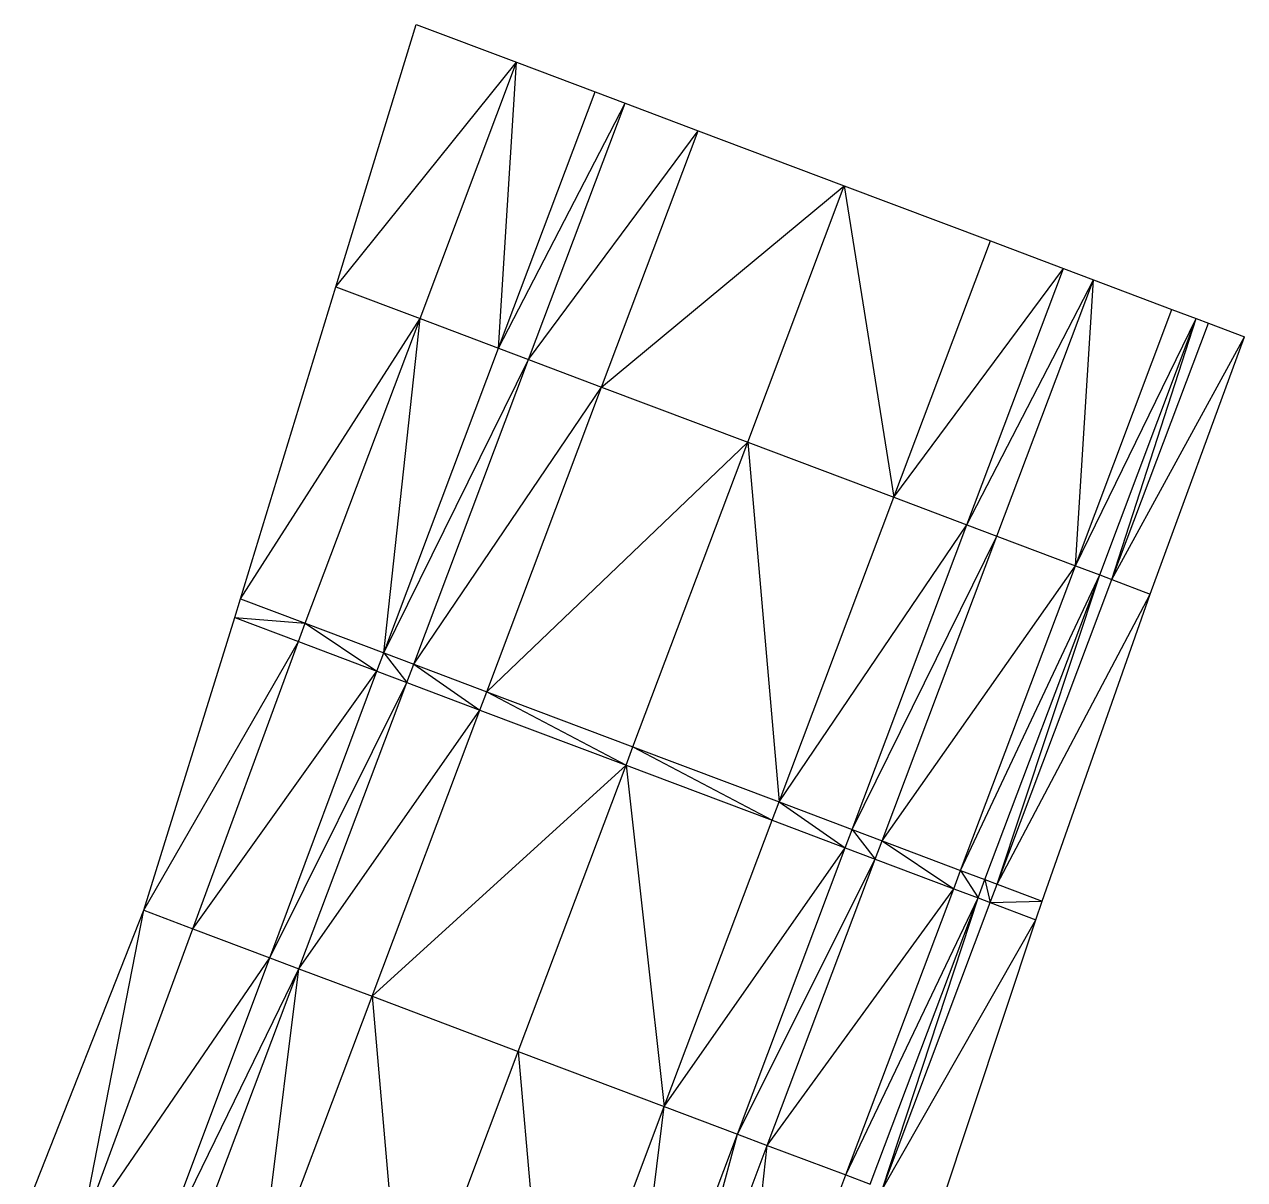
# Model space of a CAD drawing. Extents: x 2195426 to 2196998, y 328445 to 330532.
# Drawn here: x 2195530.2 to 2195623.9, y 330443.7 to 330532.4 of the extents above; entities that cross this region are included whole.
import ezdxf

# ---------------------------------------------------------------- set-up
doc = ezdxf.new("R2010")
doc.units = 0
for name, color, linetype in [('LS-CUTFILL', 5, 'CONTINUOUS'), ('LS-TIN-BOTTOM', 1, 'CONTINUOUS'), ('LS-TIN-TOP', 3, 'CONTINUOUS')]:
    doc.layers.add(name, color=color, linetype=linetype)

msp = doc.modelspace()

# ---------------------------------------------------------------- linework, layer by layer
at = {"layer": 'LS-CUTFILL'}
for p, q in [((2195604.369291, 330464.966776), (2195604.362701, 330464.949257)), ((2195600.214082, 330453.91984), (2195600.390681, 330454.411349))]:
    msp.add_line(p, q, dxfattribs=at)
at = {"layer": 'LS-TIN-BOTTOM'}
for p, q in [((2195554.1023, 330512.2368, 1177.0748), (2195560.2641, 330532.3972, 1176.9315)), ((2195560.2641, 330532.3972, 1176.9315), (2195567.981, 330529.4885, 1178.5808)), ((2195554.1023, 330512.2368, 1177.0748), (2195567.981, 330529.4885, 1178.5808)), ((2195560.5608, 330509.8025, 1178.4551), (2195567.981, 330529.4885, 1178.5808)), ((2195566.5979, 330507.5269, 1179.7325), (2195567.981, 330529.4885, 1178.5808)), ((2195567.981, 330529.4885, 1178.5808), (2195574.0181, 330527.213, 1179.8582)), ((2195566.5979, 330507.5269, 1179.7325), (2195574.0181, 330527.213, 1179.8582)), ((2195574.0181, 330527.213, 1179.8582), (2195576.3123, 330526.3483, 1180.3435)), ((2195566.5979, 330507.5269, 1179.7325), (2195576.3123, 330526.3483, 1180.3435)), ((2195568.8921, 330506.6622, 1180.2178), (2195576.3123, 330526.3483, 1180.3435)), ((2195576.3123, 330526.3483, 1180.3435), (2195581.9267, 330524.232, 1180.5597)), ((2195568.8921, 330506.6622, 1180.2178), (2195581.9267, 330524.232, 1180.5597)), ((2195574.5065, 330504.546, 1180.4339), (2195581.9267, 330524.232, 1180.5597)), ((2195581.9267, 330524.232, 1180.5597), (2195593.1554, 330519.9996, 1180.7037)), ((2195574.5065, 330504.546, 1180.4339), (2195593.1554, 330519.9996, 1180.7037)), ((2195585.7352, 330500.3136, 1180.5779), (2195593.1554, 330519.9996, 1180.7037)), ((2195593.1554, 330519.9996, 1180.7037), (2195596.9641, 330496.0811, 1180.4339)), ((2195593.1554, 330519.9996, 1180.7037), (2195604.3843, 330515.7671, 1180.5597)), ((2195596.9641, 330496.0811, 1180.4339), (2195604.3843, 330515.7671, 1180.5597)), ((2195604.3843, 330515.7671, 1180.5597), (2195609.9987, 330513.6509, 1180.3435)), ((2195596.9641, 330496.0811, 1180.4339), (2195609.9987, 330513.6509, 1180.3435)), ((2195602.5785, 330493.9649, 1180.2178), (2195609.9987, 330513.6509, 1180.3435)), ((2195609.9987, 330513.6509, 1180.3435), (2195612.2919, 330512.7866, 1179.8583)), ((2195546.7781, 330488.2806, 1177.2446), (2195554.1023, 330512.2368, 1177.0748)), ((2195554.1023, 330512.2368, 1177.0748), (2195560.5608, 330509.8025, 1178.4551)), ((2195602.5785, 330493.9649, 1180.2178), (2195612.2919, 330512.7866, 1179.8583)), ((2195604.8717, 330493.1005, 1179.7325), (2195612.2919, 330512.7866, 1179.8583)), ((2195610.9098, 330490.8246, 1178.4551), (2195612.2919, 330512.7866, 1179.8583)), ((2195612.2919, 330512.7866, 1179.8583), (2195618.33, 330510.5106, 1178.5808)), ((2195610.9098, 330490.8246, 1178.4551), (2195618.33, 330510.5106, 1178.5808)), ((2195618.33, 330510.5106, 1178.5808), (2195620.2014, 330509.8052, 1177.9808)), ((2195546.7781, 330488.2806, 1177.2446), (2195560.5608, 330509.8025, 1178.4551)), ((2195551.7432, 330486.4091, 1178.3057), (2195560.5608, 330509.8025, 1178.4551)), ((2195557.7803, 330484.1335, 1179.5831), (2195560.5608, 330509.8025, 1178.4551)), ((2195560.5608, 330509.8025, 1178.4551), (2195566.5979, 330507.5269, 1179.7325)), ((2195610.9098, 330490.8246, 1178.4551), (2195620.2014, 330509.8052, 1177.9808)), ((2195612.7812, 330490.1192, 1177.8551), (2195620.2014, 330509.8052, 1177.9808)), ((2195613.717, 330489.7665, 1177.8551), (2195620.2014, 330509.8052, 1177.9808)), ((2195613.717, 330489.7665, 1177.8551), (2195621.1372, 330509.4525, 1177.9808)), ((2195620.2014, 330509.8052, 1177.9808), (2195621.1372, 330509.4525, 1177.9808)), ((2195621.1372, 330509.4525, 1177.9808), (2195623.9118, 330508.4067, 1179.7599)), ((2195557.7803, 330484.1335, 1179.5831), (2195566.5979, 330507.5269, 1179.7325)), ((2195566.5979, 330507.5269, 1179.7325), (2195568.8921, 330506.6622, 1180.2178)), ((2195613.717, 330489.7665, 1177.8551), (2195623.9118, 330508.4067, 1179.7599)), ((2195616.6687, 330488.6539, 1179.7478), (2195623.9118, 330508.4067, 1179.7599)), ((2195557.7803, 330484.1335, 1179.5831), (2195568.8921, 330506.6622, 1180.2178)), ((2195560.0745, 330483.2688, 1180.0684), (2195568.8921, 330506.6622, 1180.2178)), ((2195568.8921, 330506.6622, 1180.2178), (2195574.5065, 330504.546, 1180.4339)), ((2195560.0745, 330483.2688, 1180.0684), (2195574.5065, 330504.546, 1180.4339)), ((2195565.6889, 330481.1526, 1180.2846), (2195574.5065, 330504.546, 1180.4339)), ((2195574.5065, 330504.546, 1180.4339), (2195585.7352, 330500.3136, 1180.5779)), ((2195565.6889, 330481.1526, 1180.2846), (2195585.7352, 330500.3136, 1180.5779)), ((2195576.9176, 330476.9202, 1180.4286), (2195585.7352, 330500.3136, 1180.5779)), ((2195585.7352, 330500.3136, 1180.5779), (2195588.1465, 330472.6877, 1180.2846)), ((2195585.7352, 330500.3136, 1180.5779), (2195596.9641, 330496.0811, 1180.4339)), ((2195588.1465, 330472.6877, 1180.2846), (2195596.9641, 330496.0811, 1180.4339)), ((2195596.9641, 330496.0811, 1180.4339), (2195602.5785, 330493.9649, 1180.2178)), ((2195588.1465, 330472.6877, 1180.2846), (2195602.5785, 330493.9649, 1180.2178)), ((2195593.7609, 330470.5715, 1180.0684), (2195602.5785, 330493.9649, 1180.2178)), ((2195602.5785, 330493.9649, 1180.2178), (2195604.8717, 330493.1005, 1179.7325)), ((2195593.7609, 330470.5715, 1180.0684), (2195604.8717, 330493.1005, 1179.7325)), ((2195596.0541, 330469.7071, 1179.5831), (2195604.8717, 330493.1005, 1179.7325)), ((2195604.8717, 330493.1005, 1179.7325), (2195610.9098, 330490.8246, 1178.4551)), ((2195596.0541, 330469.7071, 1179.5831), (2195610.9098, 330490.8246, 1178.4551)), ((2195602.0922, 330467.4312, 1178.3057), (2195610.9098, 330490.8246, 1178.4551)), ((2195610.9098, 330490.8246, 1178.4551), (2195612.7812, 330490.1192, 1177.8551)), ((2195602.0922, 330467.4312, 1178.3057), (2195612.7812, 330490.1192, 1177.8551)), ((2195603.9637, 330466.7258, 1177.7057), (2195612.7812, 330490.1192, 1177.8551)), ((2195604.8994, 330466.3731, 1177.7057), (2195612.7812, 330490.1192, 1177.8551)), ((2195604.8994, 330466.3731, 1177.7057), (2195613.717, 330489.7665, 1177.8551)), ((2195612.7812, 330490.1192, 1177.8551), (2195613.717, 330489.7665, 1177.8551)), ((2195613.717, 330489.7665, 1177.8551), (2195616.6687, 330488.6539, 1179.7478)), ((2195546.3351, 330486.8414, 1177.2542), (2195546.7781, 330488.2806, 1177.2446)), ((2195546.7781, 330488.2806, 1177.2446), (2195551.7432, 330486.4091, 1178.3057)), ((2195604.8994, 330466.3731, 1177.7057), (2195616.6687, 330488.6539, 1179.7478)), ((2195608.3534, 330465.0712, 1179.9204), (2195616.6687, 330488.6539, 1179.7478)), ((2195539.3382, 330464.3679, 1177.4641), (2195546.3351, 330486.8414, 1177.2542)), ((2195546.3351, 330486.8414, 1177.2542), (2195551.2131, 330485.0028, 1178.2967)), ((2195546.3351, 330486.8414, 1177.2542), (2195551.7432, 330486.4091, 1178.3057)), ((2195551.2131, 330485.0028, 1178.2967), (2195551.7432, 330486.4091, 1178.3057)), ((2195551.7432, 330486.4091, 1178.3057), (2195557.2502, 330482.7272, 1179.5742)), ((2195551.7432, 330486.4091, 1178.3057), (2195557.7803, 330484.1335, 1179.5831)), ((2195539.3382, 330464.3679, 1177.4641), (2195551.2131, 330485.0028, 1178.2967)), ((2195543.1078, 330462.947, 1178.2697), (2195551.2131, 330485.0028, 1178.2967)), ((2195551.2131, 330485.0028, 1178.2967), (2195557.2502, 330482.7272, 1179.5742)), ((2195557.2502, 330482.7272, 1179.5742), (2195557.7803, 330484.1335, 1179.5831)), ((2195557.7803, 330484.1335, 1179.5831), (2195559.5444, 330481.8625, 1180.0594)), ((2195557.7803, 330484.1335, 1179.5831), (2195560.0745, 330483.2688, 1180.0684)), ((2195559.5444, 330481.8625, 1180.0594), (2195560.0745, 330483.2688, 1180.0684)), ((2195560.0745, 330483.2688, 1180.0684), (2195565.1588, 330479.7463, 1180.2756)), ((2195560.0745, 330483.2688, 1180.0684), (2195565.6889, 330481.1526, 1180.2846)), ((2195543.1078, 330462.947, 1178.2697), (2195557.2502, 330482.7272, 1179.5742)), ((2195549.0129, 330460.7213, 1179.5192), (2195557.2502, 330482.7272, 1179.5742)), ((2195557.2502, 330482.7272, 1179.5742), (2195559.5444, 330481.8625, 1180.0594)), ((2195549.0129, 330460.7213, 1179.5192), (2195559.5444, 330481.8625, 1180.0594)), ((2195551.2569, 330459.8754, 1179.9939), (2195559.5444, 330481.8625, 1180.0594)), ((2195559.5444, 330481.8625, 1180.0594), (2195565.1588, 330479.7463, 1180.2756)), ((2195565.1588, 330479.7463, 1180.2756), (2195565.6889, 330481.1526, 1180.2846)), ((2195565.6889, 330481.1526, 1180.2846), (2195576.3875, 330475.5139, 1180.4196)), ((2195565.6889, 330481.1526, 1180.2846), (2195576.9176, 330476.9202, 1180.4286)), ((2195551.2569, 330459.8754, 1179.9939), (2195565.1588, 330479.7463, 1180.2756)), ((2195556.8713, 330457.7592, 1180.1851), (2195565.1588, 330479.7463, 1180.2756)), ((2195565.1588, 330479.7463, 1180.2756), (2195576.3875, 330475.5139, 1180.4196)), ((2195576.3875, 330475.5139, 1180.4196), (2195576.9176, 330476.9202, 1180.4286)), ((2195576.9176, 330476.9202, 1180.4286), (2195587.6164, 330471.2814, 1180.2756)), ((2195576.9176, 330476.9202, 1180.4286), (2195588.1465, 330472.6877, 1180.2846)), ((2195556.8713, 330457.7592, 1180.1851), (2195576.3875, 330475.5139, 1180.4196)), ((2195568.1, 330453.5268, 1180.2792), (2195576.3875, 330475.5139, 1180.4196)), ((2195576.3875, 330475.5139, 1180.4196), (2195579.3289, 330449.2943, 1180.1352)), ((2195576.3875, 330475.5139, 1180.4196), (2195587.6164, 330471.2814, 1180.2756)), ((2195587.6164, 330471.2814, 1180.2756), (2195588.1465, 330472.6877, 1180.2846)), ((2195588.1465, 330472.6877, 1180.2846), (2195593.2309, 330469.1652, 1180.0594)), ((2195588.1465, 330472.6877, 1180.2846), (2195593.7609, 330470.5715, 1180.0684)), ((2195579.3289, 330449.2943, 1180.1352), (2195587.6164, 330471.2814, 1180.2756)), ((2195587.6164, 330471.2814, 1180.2756), (2195593.2309, 330469.1652, 1180.0594)), ((2195593.2309, 330469.1652, 1180.0594), (2195593.7609, 330470.5715, 1180.0684)), ((2195593.7609, 330470.5715, 1180.0684), (2195595.524, 330468.3008, 1179.5742)), ((2195593.7609, 330470.5715, 1180.0684), (2195596.0541, 330469.7071, 1179.5831)), ((2195579.3289, 330449.2943, 1180.1352), (2195593.2309, 330469.1652, 1180.0594)), ((2195584.9433, 330447.1781, 1179.919), (2195593.2309, 330469.1652, 1180.0594)), ((2195593.2309, 330469.1652, 1180.0594), (2195595.524, 330468.3008, 1179.5742)), ((2195595.524, 330468.3008, 1179.5742), (2195596.0541, 330469.7071, 1179.5831)), ((2195596.0541, 330469.7071, 1179.5831), (2195601.5621, 330466.0249, 1178.2967)), ((2195596.0541, 330469.7071, 1179.5831), (2195602.0922, 330467.4312, 1178.3057)), ((2195584.9433, 330447.1781, 1179.919), (2195595.524, 330468.3008, 1179.5742)), ((2195587.2365, 330446.3137, 1179.4338), (2195595.524, 330468.3008, 1179.5742)), ((2195595.524, 330468.3008, 1179.5742), (2195601.5621, 330466.0249, 1178.2967)), ((2195601.5621, 330466.0249, 1178.2967), (2195602.0922, 330467.4312, 1178.3057)), ((2195602.0922, 330467.4312, 1178.3057), (2195603.4336, 330465.3195, 1177.6967)), ((2195602.0922, 330467.4312, 1178.3057), (2195603.9637, 330466.7258, 1177.7057)), ((2195603.4336, 330465.3195, 1177.6967), (2195603.9637, 330466.7258, 1177.7057)), ((2195603.9637, 330466.7258, 1177.7057), (2195604.3693, 330464.9668, 1177.6967)), ((2195603.9637, 330466.7258, 1177.7057), (2195604.8994, 330466.3731, 1177.7057)), ((2195604.3693, 330464.9668, 1177.6967), (2195604.8994, 330466.3731, 1177.7057)), ((2195604.8994, 330466.3731, 1177.7057), (2195608.3534, 330465.0712, 1179.9204)), ((2195587.2365, 330446.3137, 1179.4338), (2195601.5621, 330466.0249, 1178.2967)), ((2195593.2746, 330444.0378, 1178.1563), (2195601.5621, 330466.0249, 1178.2967)), ((2195593.2746, 330444.0378, 1178.1563), (2195603.4336, 330465.3195, 1177.6967)), ((2195595.1461, 330443.3324, 1177.5563), (2195603.4336, 330465.3195, 1177.6967)), ((2195596.0818, 330442.9797, 1177.5563), (2195603.4336, 330465.3195, 1177.6967)), ((2195601.5621, 330466.0249, 1178.2967), (2195603.4336, 330465.3195, 1177.6967)), ((2195603.4336, 330465.3195, 1177.6967), (2195604.3693, 330464.9668, 1177.6967)), ((2195596.0818, 330442.9797, 1177.5563), (2195604.3693, 330464.9668, 1177.6967)), ((2195596.0969, 330442.974, 1177.5757), (2195604.3693, 330464.9668, 1177.6967)), ((2195604.3693, 330464.9668, 1177.6967), (2195608.3534, 330465.0712, 1179.9204)), ((2195604.3693, 330464.9668, 1177.6967), (2195607.8798, 330463.6436, 1179.9477)), ((2195607.8798, 330463.6436, 1179.9477), (2195608.3534, 330465.0712, 1179.9204)), ((2195530.1657, 330441.1083, 1177.318), (2195539.3382, 330464.3679, 1177.4641)), ((2195534.4756, 330439.4838, 1178.2392), (2195539.3382, 330464.3679, 1177.4641)), ((2195539.3382, 330464.3679, 1177.4641), (2195543.1078, 330462.947, 1178.2697)), ((2195596.0969, 330442.974, 1177.5757), (2195607.8798, 330463.6436, 1179.9477)), ((2195600.4587, 330441.3299, 1180.3725), (2195607.8798, 330463.6436, 1179.9477)), ((2195534.4756, 330439.4838, 1178.2392), (2195543.1078, 330462.947, 1178.2697)), ((2195543.1078, 330462.947, 1178.2697), (2195549.0129, 330460.7213, 1179.5192)), ((2195534.4756, 330439.4838, 1178.2392), (2195549.0129, 330460.7213, 1179.5192)), ((2195540.2463, 330437.3086, 1179.4603), (2195549.0129, 330460.7213, 1179.5192)), ((2195549.0129, 330460.7213, 1179.5192), (2195551.2569, 330459.8754, 1179.9939)), ((2195540.2463, 330437.3086, 1179.4603), (2195551.2569, 330459.8754, 1179.9939)), ((2195542.4393, 330436.4821, 1179.9242), (2195551.2569, 330459.8754, 1179.9939)), ((2195548.0537, 330434.3658, 1180.0888), (2195551.2569, 330459.8754, 1179.9939)), ((2195551.2569, 330459.8754, 1179.9939), (2195556.8713, 330457.7592, 1180.1851)), ((2195548.0537, 330434.3658, 1180.0888), (2195556.8713, 330457.7592, 1180.1851)), ((2195556.8713, 330457.7592, 1180.1851), (2195559.2824, 330430.1334, 1180.1298)), ((2195556.8713, 330457.7592, 1180.1851), (2195568.1, 330453.5268, 1180.2792)), ((2195559.2824, 330430.1334, 1180.1298), (2195568.1, 330453.5268, 1180.2792)), ((2195568.1, 330453.5268, 1180.2792), (2195570.5113, 330425.901, 1179.9858)), ((2195568.1, 330453.5268, 1180.2792), (2195579.3289, 330449.2943, 1180.1352)), ((2195570.5113, 330425.901, 1179.9858), (2195579.3289, 330449.2943, 1180.1352)), ((2195576.1257, 330423.7847, 1179.7696), (2195579.3289, 330449.2943, 1180.1352)), ((2195579.3289, 330449.2943, 1180.1352), (2195584.9433, 330447.1781, 1179.919)), ((2195576.1257, 330423.7847, 1179.7696), (2195584.9433, 330447.1781, 1179.919)), ((2195578.4189, 330422.9204, 1179.2844), (2195584.9433, 330447.1781, 1179.919)), ((2195584.9433, 330447.1781, 1179.919), (2195587.2365, 330446.3137, 1179.4338)), ((2195578.4189, 330422.9204, 1179.2844), (2195587.2365, 330446.3137, 1179.4338)), ((2195584.457, 330420.6445, 1178.0069), (2195587.2365, 330446.3137, 1179.4338)), ((2195587.2365, 330446.3137, 1179.4338), (2195593.2746, 330444.0378, 1178.1563)), ((2195584.457, 330420.6445, 1178.0069), (2195593.2746, 330444.0378, 1178.1563)), ((2195593.2746, 330444.0378, 1178.1563), (2195595.1461, 330443.3324, 1177.5563))]:
    msp.add_line(p, q, dxfattribs=at)
at = {"layer": 'LS-TIN-TOP'}
for p, q in [((2195554.10235, 330512.236831, 1167.94874), (2195560.264083, 330532.397244, 1167.709964)), ((2195560.264083, 330532.397244, 1167.709964), (2195567.981021, 330529.488523, 1170.458782)), ((2195554.10235, 330512.236831, 1167.94874), (2195567.981021, 330529.488523, 1170.458782)), ((2195560.560816, 330509.802462, 1170.249251), (2195567.981021, 330529.488523, 1170.458782)), ((2195566.59791, 330507.526919, 1172.378285), (2195567.981021, 330529.488523, 1170.458782)), ((2195567.981021, 330529.488523, 1170.458782), (2195574.018115, 330527.21298, 1172.587816)), ((2195566.59791, 330507.526919, 1172.378285), (2195574.018115, 330527.21298, 1172.587816)), ((2195574.018115, 330527.21298, 1172.587816), (2195576.312269, 330526.348252, 1173.396562)), ((2195566.59791, 330507.526919, 1172.378285), (2195576.312269, 330526.348252, 1173.396562)), ((2195568.892063, 330506.662191, 1173.187031), (2195576.312269, 330526.348252, 1173.396562)), ((2195576.312269, 330526.348252, 1173.396562), (2195581.926679, 330524.232029, 1173.75685)), ((2195568.892063, 330506.662191, 1173.187031), (2195581.926679, 330524.232029, 1173.75685)), ((2195574.506474, 330504.545968, 1173.547319), (2195581.926679, 330524.232029, 1173.75685)), ((2195581.926679, 330524.232029, 1173.75685), (2195593.155406, 330519.99962, 1173.996848)), ((2195574.506474, 330504.545968, 1173.547319), (2195593.155406, 330519.99962, 1173.996848)), ((2195585.735201, 330500.313559, 1173.787317), (2195593.155406, 330519.99962, 1173.996848)), ((2195593.155406, 330519.99962, 1173.996848), (2195596.964115, 330496.08108, 1173.547319)), ((2195593.155406, 330519.99962, 1173.996848), (2195604.384321, 330515.767141, 1173.75685)), ((2195596.964115, 330496.08108, 1173.547319), (2195604.384321, 330515.767141, 1173.75685)), ((2195604.384321, 330515.767141, 1173.75685), (2195609.998731, 330513.650918, 1173.396562)), ((2195596.964115, 330496.08108, 1173.547319), (2195609.998731, 330513.650918, 1173.396562)), ((2195602.578525, 330493.964857, 1173.187031), (2195609.998731, 330513.650918, 1173.396562)), ((2195609.998731, 330513.650918, 1173.396562), (2195612.291921, 330512.786553, 1172.587837)), ((2195546.778149, 330488.280555, 1168.231735), (2195554.10235, 330512.236831, 1167.94874)), ((2195554.10235, 330512.236831, 1167.94874), (2195560.560816, 330509.802462, 1170.249251)), ((2195602.578525, 330493.964857, 1173.187031), (2195612.291921, 330512.786553, 1172.587837)), ((2195604.871715, 330493.100492, 1172.378306), (2195612.291921, 330512.786553, 1172.587837)), ((2195610.909773, 330490.824586, 1170.249251), (2195612.291921, 330512.786553, 1172.587837)), ((2195612.291921, 330512.786553, 1172.587837), (2195618.329979, 330510.510647, 1170.458782)), ((2195610.909773, 330490.824586, 1170.249251), (2195618.329979, 330510.510647, 1170.458782)), ((2195618.329979, 330510.510647, 1170.458782), (2195620.201449, 330509.80524, 1169.458782)), ((2195546.778149, 330488.280555, 1168.231735), (2195560.560816, 330509.802462, 1170.249251)), ((2195551.743223, 330486.409085, 1170.00026), (2195560.560816, 330509.802462, 1170.249251)), ((2195557.780317, 330484.133542, 1172.129294), (2195560.560816, 330509.802462, 1170.249251)), ((2195560.560816, 330509.802462, 1170.249251), (2195566.59791, 330507.526919, 1172.378285)), ((2195610.909773, 330490.824586, 1170.249251), (2195620.201449, 330509.80524, 1169.458782)), ((2195612.781243, 330490.119179, 1169.249251), (2195620.201449, 330509.80524, 1169.458782)), ((2195613.716978, 330489.766475, 1169.249251), (2195620.201449, 330509.80524, 1169.458782)), ((2195613.716978, 330489.766475, 1169.249251), (2195621.137184, 330509.452536, 1169.458782)), ((2195620.201449, 330509.80524, 1169.458782), (2195621.137184, 330509.452536, 1169.458782)), ((2195621.137184, 330509.452536, 1169.458782), (2195623.911777, 330508.406717, 1172.42393)), ((2195557.780317, 330484.133542, 1172.129294), (2195566.59791, 330507.526919, 1172.378285)), ((2195566.59791, 330507.526919, 1172.378285), (2195568.892063, 330506.662191, 1173.187031)), ((2195613.716978, 330489.766475, 1169.249251), (2195623.911777, 330508.406717, 1172.42393)), ((2195616.668726, 330488.653882, 1172.40372), (2195623.911777, 330508.406717, 1172.42393)), ((2195557.780317, 330484.133542, 1172.129294), (2195568.892063, 330506.662191, 1173.187031)), ((2195560.074471, 330483.268814, 1172.93804), (2195568.892063, 330506.662191, 1173.187031)), ((2195568.892063, 330506.662191, 1173.187031), (2195574.506474, 330504.545968, 1173.547319)), ((2195560.074471, 330483.268814, 1172.93804), (2195574.506474, 330504.545968, 1173.547319)), ((2195565.688881, 330481.152592, 1173.298329), (2195574.506474, 330504.545968, 1173.547319)), ((2195574.506474, 330504.545968, 1173.547319), (2195585.735201, 330500.313559, 1173.787317)), ((2195565.688881, 330481.152592, 1173.298329), (2195585.735201, 330500.313559, 1173.787317)), ((2195576.917608, 330476.920183, 1173.538327), (2195585.735201, 330500.313559, 1173.787317)), ((2195585.735201, 330500.313559, 1173.787317), (2195588.146522, 330472.687703, 1173.298329)), ((2195585.735201, 330500.313559, 1173.787317), (2195596.964115, 330496.08108, 1173.547319)), ((2195588.146522, 330472.687703, 1173.298329), (2195596.964115, 330496.08108, 1173.547319)), ((2195596.964115, 330496.08108, 1173.547319), (2195602.578525, 330493.964857, 1173.187031)), ((2195588.146522, 330472.687703, 1173.298329), (2195602.578525, 330493.964857, 1173.187031)), ((2195593.760933, 330470.571481, 1172.93804), (2195602.578525, 330493.964857, 1173.187031)), ((2195602.578525, 330493.964857, 1173.187031), (2195604.871715, 330493.100492, 1172.378306)), ((2195593.760933, 330470.571481, 1172.93804), (2195604.871715, 330493.100492, 1172.378306)), ((2195596.054123, 330469.707116, 1172.129315), (2195604.871715, 330493.100492, 1172.378306)), ((2195604.871715, 330493.100492, 1172.378306), (2195610.909773, 330490.824586, 1170.249251)), ((2195596.054123, 330469.707116, 1172.129315), (2195610.909773, 330490.824586, 1170.249251)), ((2195602.09218, 330467.43121, 1170.00026), (2195610.909773, 330490.824586, 1170.249251)), ((2195610.909773, 330490.824586, 1170.249251), (2195612.781243, 330490.119179, 1169.249251)), ((2195602.09218, 330467.43121, 1170.00026), (2195612.781243, 330490.119179, 1169.249251)), ((2195603.963651, 330466.725802, 1169.00026), (2195612.781243, 330490.119179, 1169.249251)), ((2195604.899386, 330466.373099, 1169.00026), (2195612.781243, 330490.119179, 1169.249251)), ((2195604.899386, 330466.373099, 1169.00026), (2195613.716978, 330489.766475, 1169.249251)), ((2195612.781243, 330490.119179, 1169.249251), (2195613.716978, 330489.766475, 1169.249251)), ((2195613.716978, 330489.766475, 1169.249251), (2195616.668726, 330488.653882, 1172.40372)), ((2195546.335137, 330486.841409, 1168.247783), (2195546.778149, 330488.280555, 1168.231735)), ((2195546.778149, 330488.280555, 1168.231735), (2195551.743223, 330486.409085, 1170.00026)), ((2195604.899386, 330466.373099, 1169.00026), (2195616.668726, 330488.653882, 1172.40372)), ((2195608.353371, 330465.071199, 1172.69146), (2195616.668726, 330488.653882, 1172.40372)), ((2195539.3382, 330464.367908, 1168.597619), (2195546.335137, 330486.841409, 1168.247783)), ((2195546.335137, 330486.841409, 1168.247783), (2195551.213141, 330485.002759, 1169.985292)), ((2195546.335137, 330486.841409, 1168.247783), (2195551.743223, 330486.409085, 1170.00026)), ((2195551.213141, 330485.002759, 1169.985292), (2195551.743223, 330486.409085, 1170.00026)), ((2195551.743223, 330486.409085, 1170.00026), (2195557.250235, 330482.727215, 1172.114326)), ((2195551.743223, 330486.409085, 1170.00026), (2195557.780317, 330484.133542, 1172.129294)), ((2195539.3382, 330464.367908, 1168.597619), (2195551.213141, 330485.002759, 1169.985292)), ((2195543.10784, 330462.947029, 1169.940299), (2195551.213141, 330485.002759, 1169.985292)), ((2195551.213141, 330485.002759, 1169.985292), (2195557.250235, 330482.727215, 1172.114326)), ((2195557.250235, 330482.727215, 1172.114326), (2195557.780317, 330484.133542, 1172.129294)), ((2195557.780317, 330484.133542, 1172.129294), (2195559.544388, 330481.862487, 1172.923072)), ((2195557.780317, 330484.133542, 1172.129294), (2195560.074471, 330483.268814, 1172.93804)), ((2195559.544388, 330481.862487, 1172.923072), (2195560.074471, 330483.268814, 1172.93804)), ((2195560.074471, 330483.268814, 1172.93804), (2195565.158799, 330479.746265, 1173.28336)), ((2195560.074471, 330483.268814, 1172.93804), (2195565.688881, 330481.152592, 1173.298329)), ((2195543.10784, 330462.947029, 1169.940299), (2195557.250235, 330482.727215, 1172.114326)), ((2195549.012898, 330460.721254, 1172.022769), (2195557.250235, 330482.727215, 1172.114326)), ((2195557.250235, 330482.727215, 1172.114326), (2195559.544388, 330481.862487, 1172.923072)), ((2195549.012898, 330460.721254, 1172.022769), (2195559.544388, 330481.862487, 1172.923072)), ((2195551.256878, 330459.875438, 1172.813941), (2195559.544388, 330481.862487, 1172.923072)), ((2195559.544388, 330481.862487, 1172.923072), (2195565.158799, 330479.746265, 1173.28336)), ((2195565.158799, 330479.746265, 1173.28336), (2195565.688881, 330481.152592, 1173.298329)), ((2195565.688881, 330481.152592, 1173.298329), (2195576.387526, 330475.513856, 1173.523358)), ((2195565.688881, 330481.152592, 1173.298329), (2195576.917608, 330476.920183, 1173.538327)), ((2195551.256878, 330459.875438, 1172.813941), (2195565.158799, 330479.746265, 1173.28336)), ((2195556.871288, 330457.759215, 1173.132518), (2195565.158799, 330479.746265, 1173.28336)), ((2195565.158799, 330479.746265, 1173.28336), (2195576.387526, 330475.513856, 1173.523358)), ((2195576.387526, 330475.513856, 1173.523358), (2195576.917608, 330476.920183, 1173.538327)), ((2195576.917608, 330476.920183, 1173.538327), (2195587.61644, 330471.281376, 1173.28336)), ((2195576.917608, 330476.920183, 1173.538327), (2195588.146522, 330472.687703, 1173.298329)), ((2195556.871288, 330457.759215, 1173.132518), (2195576.387526, 330475.513856, 1173.523358)), ((2195568.100016, 330453.526806, 1173.289337), (2195576.387526, 330475.513856, 1173.523358)), ((2195576.387526, 330475.513856, 1173.523358), (2195579.32893, 330449.294327, 1173.049338)), ((2195576.387526, 330475.513856, 1173.523358), (2195587.61644, 330471.281376, 1173.28336)), ((2195587.61644, 330471.281376, 1173.28336), (2195588.146522, 330472.687703, 1173.298329)), ((2195588.146522, 330472.687703, 1173.298329), (2195593.23085, 330469.165154, 1172.923072)), ((2195588.146522, 330472.687703, 1173.298329), (2195593.760933, 330470.571481, 1172.93804)), ((2195579.32893, 330449.294327, 1173.049338), (2195587.61644, 330471.281376, 1173.28336)), ((2195587.61644, 330471.281376, 1173.28336), (2195593.23085, 330469.165154, 1172.923072)), ((2195593.23085, 330469.165154, 1172.923072), (2195593.760933, 330470.571481, 1172.93804)), ((2195593.760933, 330470.571481, 1172.93804), (2195595.52404, 330468.300789, 1172.114347)), ((2195593.760933, 330470.571481, 1172.93804), (2195596.054123, 330469.707116, 1172.129315)), ((2195579.32893, 330449.294327, 1173.049338), (2195593.23085, 330469.165154, 1172.923072)), ((2195584.94334, 330447.178104, 1172.68905), (2195593.23085, 330469.165154, 1172.923072)), ((2195593.23085, 330469.165154, 1172.923072), (2195595.52404, 330468.300789, 1172.114347)), ((2195595.52404, 330468.300789, 1172.114347), (2195596.054123, 330469.707116, 1172.129315)), ((2195596.054123, 330469.707116, 1172.129315), (2195601.562098, 330466.024883, 1169.985292)), ((2195596.054123, 330469.707116, 1172.129315), (2195602.09218, 330467.43121, 1170.00026)), ((2195584.94334, 330447.178104, 1172.68905), (2195595.52404, 330468.300789, 1172.114347)), ((2195587.23653, 330446.313739, 1171.880324), (2195595.52404, 330468.300789, 1172.114347)), ((2195595.52404, 330468.300789, 1172.114347), (2195601.562098, 330466.024883, 1169.985292)), ((2195601.562098, 330466.024883, 1169.985292), (2195602.09218, 330467.43121, 1170.00026)), ((2195602.09218, 330467.43121, 1170.00026), (2195603.433568, 330465.319475, 1168.985292)), ((2195602.09218, 330467.43121, 1170.00026), (2195603.963651, 330466.725802, 1169.00026)), ((2195603.433568, 330465.319475, 1168.985292), (2195603.963651, 330466.725802, 1169.00026)), ((2195603.963651, 330466.725802, 1169.00026), (2195604.369303, 330464.966772, 1168.985292)), ((2195603.963651, 330466.725802, 1169.00026), (2195604.899386, 330466.373099, 1169.00026)), ((2195604.369303, 330464.966772, 1168.985292), (2195604.899386, 330466.373099, 1169.00026)), ((2195604.899386, 330466.373099, 1169.00026), (2195608.353371, 330465.071199, 1172.69146)), ((2195587.23653, 330446.313739, 1171.880324), (2195601.562098, 330466.024883, 1169.985292)), ((2195593.274588, 330444.037833, 1169.75127), (2195601.562098, 330466.024883, 1169.985292)), ((2195593.274588, 330444.037833, 1169.75127), (2195603.433568, 330465.319475, 1168.985292)), ((2195595.146058, 330443.332426, 1168.75127), (2195603.433568, 330465.319475, 1168.985292)), ((2195596.081793, 330442.979722, 1168.75127), (2195603.433568, 330465.319475, 1168.985292)), ((2195601.562098, 330466.024883, 1169.985292), (2195603.433568, 330465.319475, 1168.985292)), ((2195603.433568, 330465.319475, 1168.985292), (2195604.369303, 330464.966772, 1168.985292)), ((2195596.081793, 330442.979722, 1168.75127), (2195604.369303, 330464.966772, 1168.985292)), ((2195596.096941, 330442.974012, 1168.783647), (2195604.369303, 330464.966772, 1168.985292)), ((2195604.369303, 330464.966772, 1168.985292), (2195608.353371, 330465.071199, 1172.69146)), ((2195604.369303, 330464.966772, 1168.985292), (2195607.879833, 330463.643558, 1172.73692)), ((2195607.879833, 330463.643558, 1172.73692), (2195608.353371, 330465.071199, 1172.69146)), ((2195530.165726, 330441.108296, 1168.354138), (2195539.3382, 330464.367908, 1168.597619)), ((2195534.475559, 330439.483804, 1169.889413), (2195539.3382, 330464.367908, 1168.597619)), ((2195539.3382, 330464.367908, 1168.597619), (2195543.10784, 330462.947029, 1169.940299)), ((2195596.096941, 330442.974012, 1168.783647), (2195607.879833, 330463.643558, 1172.73692)), ((2195600.458716, 330441.329942, 1173.444982), (2195607.879833, 330463.643558, 1172.73692)), ((2195534.475559, 330439.483804, 1169.889413), (2195543.10784, 330462.947029, 1169.940299)), ((2195543.10784, 330462.947029, 1169.940299), (2195549.012898, 330460.721254, 1172.022769)), ((2195534.475559, 330439.483804, 1169.889413), (2195549.012898, 330460.721254, 1172.022769)), ((2195540.246333, 330437.308644, 1171.924524), (2195549.012898, 330460.721254, 1172.022769)), ((2195549.012898, 330460.721254, 1172.022769), (2195551.256878, 330459.875438, 1172.813941)), ((2195540.246333, 330437.308644, 1171.924524), (2195551.256878, 330459.875438, 1172.813941)), ((2195542.439286, 330436.482061, 1172.697805), (2195551.256878, 330459.875438, 1172.813941)), ((2195548.053696, 330434.365839, 1172.972027), (2195551.256878, 330459.875438, 1172.813941)), ((2195551.256878, 330459.875438, 1172.813941), (2195556.871288, 330457.759215, 1173.132518)), ((2195548.053696, 330434.365839, 1172.972027), (2195556.871288, 330457.759215, 1173.132518)), ((2195556.871288, 330457.759215, 1173.132518), (2195559.282423, 330430.13343, 1173.040347)), ((2195556.871288, 330457.759215, 1173.132518), (2195568.100016, 330453.526806, 1173.289337)), ((2195559.282423, 330430.13343, 1173.040347), (2195568.100016, 330453.526806, 1173.289337)), ((2195568.100016, 330453.526806, 1173.289337), (2195570.511337, 330425.90095, 1172.800348)), ((2195568.100016, 330453.526806, 1173.289337), (2195579.32893, 330449.294327, 1173.049338)), ((2195570.511337, 330425.90095, 1172.800348), (2195579.32893, 330449.294327, 1173.049338)), ((2195576.125748, 330423.784728, 1172.440059), (2195579.32893, 330449.294327, 1173.049338)), ((2195579.32893, 330449.294327, 1173.049338), (2195584.94334, 330447.178104, 1172.68905)), ((2195576.125748, 330423.784728, 1172.440059), (2195584.94334, 330447.178104, 1172.68905)), ((2195578.418938, 330422.920363, 1171.631334), (2195584.94334, 330447.178104, 1172.68905)), ((2195584.94334, 330447.178104, 1172.68905), (2195587.23653, 330446.313739, 1171.880324)), ((2195578.418938, 330422.920363, 1171.631334), (2195587.23653, 330446.313739, 1171.880324)), ((2195584.456995, 330420.644457, 1169.502279), (2195587.23653, 330446.313739, 1171.880324)), ((2195587.23653, 330446.313739, 1171.880324), (2195593.274588, 330444.037833, 1169.75127)), ((2195584.456995, 330420.644457, 1169.502279), (2195593.274588, 330444.037833, 1169.75127)), ((2195593.274588, 330444.037833, 1169.75127), (2195595.146058, 330443.332426, 1168.75127))]:
    msp.add_line(p, q, dxfattribs=at)

doc.saveas('drawing.dxf')
